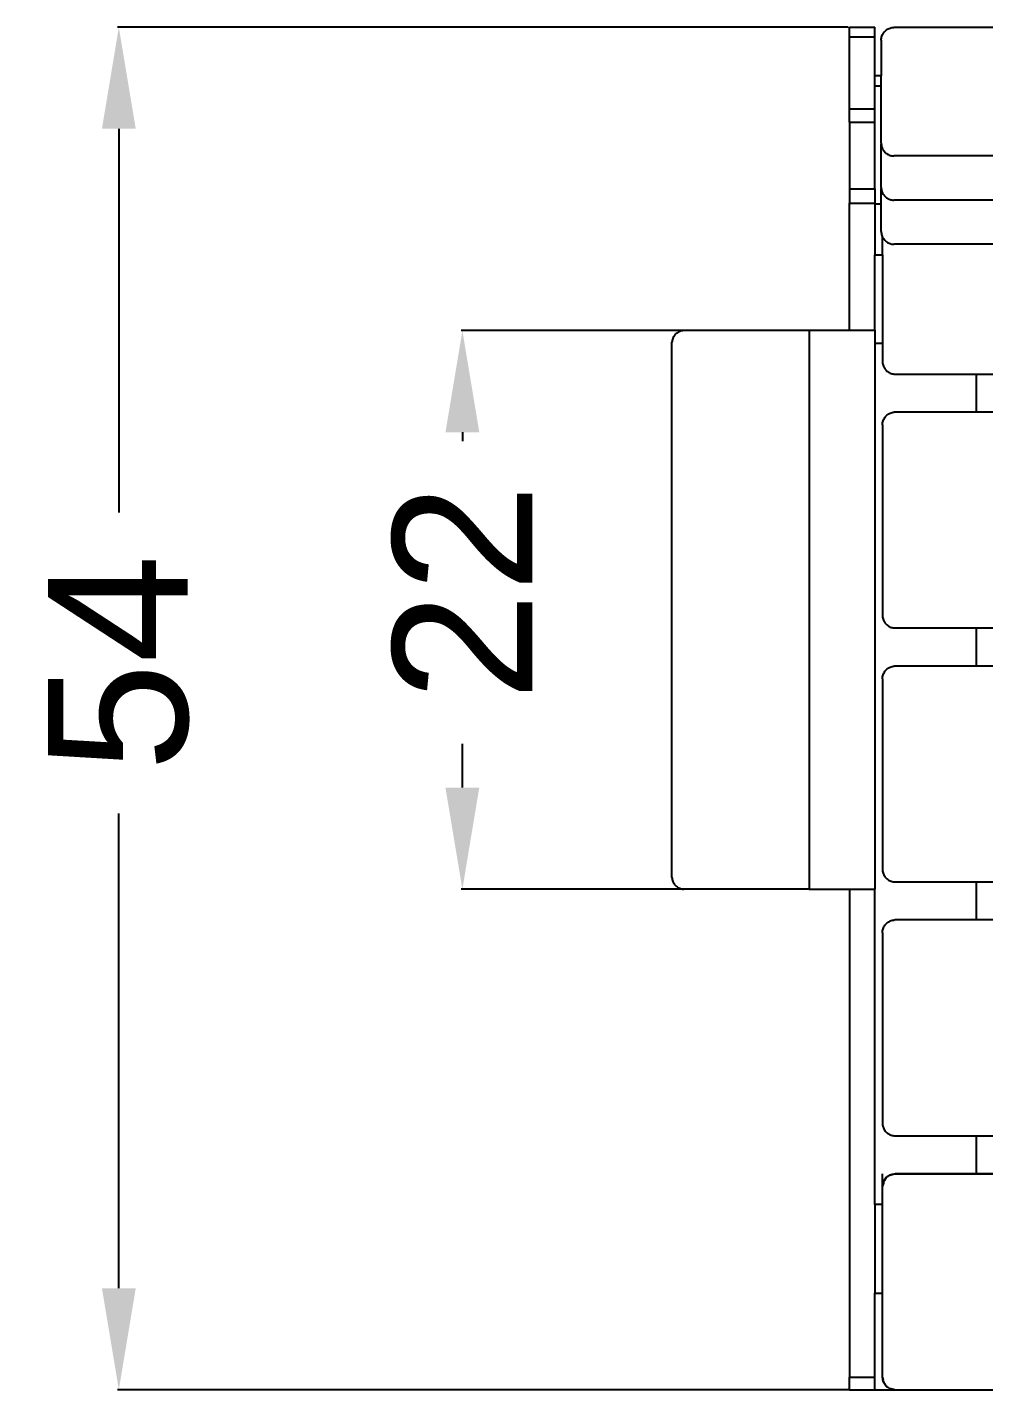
# Model space of a CAD drawing. Header units: inches. Extents: x -1859 to 3548, y -492 to 3516.
# Drawn here: x -1141 to -765, y 2115 to 2652 of the extents above; entities that cross this region are included whole.
import ezdxf

# ---------------------------------------------------------------- set-up
doc = ezdxf.new("R2010")
doc.units = ezdxf.units.IN
doc.header["$MEASUREMENT"] = 0
doc.layers.add('DIMS', color=7, linetype='Continuous')
doc.styles.get("Standard").update_dxf_attribs({"font": 'arial.ttf'})
doc.dimstyles.new('ISO-25', dxfattribs={"dimtxt": 2.5, "dimasz": 2.5, "dimexe": 1.25, "dimexo": 0.625, "dimtad": 1, "dimtxsty": 'Standard', "dimcen": 2.5, "dimadec": 0, "dimazin": 0, "dimtfac": 1, "dimtmove": 0, "dimatfit": 3, "dimfxl": 1, "dimarcsym": 0})

# ---------------------------------------------------------------- blocks, each defined once
blk = doc.blocks.new('*D36')
at = {"layer": 'Defpoints', "color": 0, "transparency": 16777216}
for p in [(-817.48, 2652.06), (-1105.4, 2115.48), (-816.98, 2115.48)]:
    blk.add_point(p, dxfattribs=at)
at = {"layer": 'DIMS', "color": 0, "lineweight": -2, "transparency": 16777216}
for p, q in [((-817.98, 2652.06), (-1105.9, 2652.06)), ((-1105.4, 2612.06), (-1105.4, 2460.98)), ((-1105.4, 2155.48), (-1105.4, 2342.42)), ((-817.48, 2115.48), (-1105.9, 2115.48))]:
    blk.add_line(p, q, dxfattribs=at)
at = {"layer": 'DIMS', "color": 0, "transparency": 16777216}
for points in [[(-1112.06, 2612.06), (-1098.73, 2612.06), (-1105.4, 2652.06)], [(-1112.06, 2155.48), (-1098.73, 2155.48), (-1105.4, 2115.48)]]:
    blk.add_solid(points, dxfattribs=at)
at = {"layer": 'DIMS', "color": 0, "transparency": 16777216, "insert": (-1105.4, 2401.7), "char_height": 55, "attachment_point": 5, "rotation": 90}
blk.add_mtext('54', dxfattribs=at)
blk = doc.blocks.new('*D37')
at = {"layer": 'Defpoints', "color": 0, "transparency": 16777216}
for p in [(-882.48, 2532.59), (-970.02, 2312.61), (-882.53, 2312.61)]:
    blk.add_point(p, dxfattribs=at)
at = {"layer": 'DIMS', "color": 0, "lineweight": -2, "transparency": 16777216}
for p, q in [((-882.98, 2532.59), (-970.52, 2532.59)), ((-970.02, 2492.59), (-970.02, 2489.08)), ((-970.02, 2352.61), (-970.02, 2369.92)), ((-883.03, 2312.61), (-970.52, 2312.61))]:
    blk.add_line(p, q, dxfattribs=at)
at = {"layer": 'DIMS', "color": 0, "transparency": 16777216}
for points in [[(-976.69, 2492.59), (-963.35, 2492.59), (-970.02, 2532.59)], [(-976.69, 2352.61), (-963.35, 2352.61), (-970.02, 2312.61)]]:
    blk.add_solid(points, dxfattribs=at)
at = {"layer": 'DIMS', "color": 0, "transparency": 16777216, "insert": (-970.02, 2429.5), "char_height": 55, "attachment_point": 5, "rotation": 90}
blk.add_mtext('22', dxfattribs=at)

msp = doc.modelspace()

# ---------------------------------------------------------------- linework, layer by layer
for p, q in [((-817.48, 2652.06), (-807.48, 2652.04)), ((-817.48, 2651.95), (-817.48, 2652.06)), ((-817.48, 2651.72), (-817.48, 2651.95)), ((-817.48, 2651.56), (-817.48, 2651.72)), ((-817.48, 2651.16), (-817.48, 2651.56)), ((-817.48, 2650.66), (-817.48, 2651.16)), ((-807.48, 2651.95), (-807.48, 2652.04)), ((-807.48, 2651.72), (-807.48, 2651.95)), ((-807.48, 2651.56), (-807.48, 2651.72)), ((-807.48, 2651.16), (-807.48, 2651.56)), ((-807.48, 2650.66), (-807.48, 2651.16)), ((-803.47, 2650.54), (-803.19, 2650.8)), ((-803.19, 2650.8), (-802.88, 2651.03)), ((-802.88, 2651.03), (-802.56, 2651.24)), ((-802.56, 2651.24), (-802.22, 2651.43)), ((-802.22, 2651.43), (-801.87, 2651.59)), ((-801.87, 2651.59), (-801.51, 2651.72)), ((-801.51, 2651.72), (-801.13, 2651.83)), ((-801.13, 2651.83), (-800.75, 2651.9)), ((-800.75, 2651.9), (-800.37, 2651.95)), ((-800.37, 2651.95), (-799.98, 2651.96)), ((-165.48, 2651.96), (-799.98, 2651.96)), ((-817.48, 2650.08), (-817.48, 2650.66)), ((-817.48, 2649.42), (-817.48, 2650.08)), ((-817.48, 2648.7), (-817.48, 2649.42)), ((-817.48, 2648.32), (-817.48, 2648.7)), ((-817.48, 2648.32), (-807.48, 2648.32)), ((-817.48, 2619.97), (-817.48, 2648.32)), ((-807.48, 2650.08), (-807.48, 2650.66)), ((-807.48, 2649.42), (-807.48, 2650.08)), ((-807.48, 2648.7), (-807.48, 2649.42)), ((-807.48, 2648.32), (-807.48, 2648.7)), ((-807.48, 2632.89), (-807.48, 2648.32)), ((-804.98, 2646.96), (-804.97, 2647.35)), ((-804.98, 2646.96), (-804.98, 2632.87)), ((-804.97, 2647.35), (-804.92, 2647.73)), ((-804.92, 2647.73), (-804.84, 2648.11)), ((-804.84, 2648.11), (-804.83, 2648.18)), ((-804.83, 2648.18), (-804.72, 2648.55)), ((-804.72, 2648.55), (-804.59, 2648.91)), ((-804.59, 2648.91), (-804.42, 2649.26)), ((-804.42, 2649.26), (-804.23, 2649.59)), ((-804.23, 2649.59), (-804.01, 2649.92)), ((-804.01, 2649.92), (-803.77, 2650.22)), ((-803.77, 2650.22), (-803.74, 2650.26)), ((-803.74, 2650.26), (-803.47, 2650.54)), ((-804.98, 2632.87), (-807.48, 2632.89)), ((-807.48, 2628.95), (-807.48, 2632.89)), ((-804.97, 2628.93), (-804.98, 2632.87)), ((-807.48, 2628.95), (-804.97, 2628.93)), ((-807.48, 2588.48), (-807.48, 2628.95)), ((-804.98, 2619.39), (-804.97, 2628.93)), ((-817.48, 2619.97), (-807.48, 2619.97)), ((-817.48, 2619.19), (-817.48, 2619.97)), ((-817.48, 2618.41), (-817.48, 2619.19)), ((-804.98, 2618.18), (-804.98, 2619.39)), ((-817.48, 2618.03), (-817.48, 2618.41)), ((-817.48, 2617.3), (-817.48, 2618.03)), ((-817.48, 2616.96), (-817.48, 2617.3)), ((-817.48, 2616.31), (-817.48, 2616.96)), ((-817.48, 2615.75), (-817.48, 2616.31)), ((-817.48, 2615.28), (-817.48, 2615.75)), ((-817.48, 2615.08), (-817.48, 2615.28)), ((-817.48, 2614.77), (-817.48, 2615.08)), ((-817.48, 2614.65), (-817.48, 2614.77)), ((-817.48, 2614.65), (-807.48, 2614.65)), ((-817.48, 2614.65), (-817.48, 2588.48)), ((-804.97, 2613.91), (-804.98, 2618.18)), ((-804.98, 2613.84), (-804.97, 2613.91)), ((-804.98, 2606.36), (-804.98, 2613.84)), ((-804.98, 2606.36), (-804.97, 2605.98)), ((-804.98, 2602.02), (-804.97, 2605.98)), ((-804.97, 2605.98), (-804.92, 2605.59)), ((-804.92, 2605.59), (-804.84, 2605.21)), ((-804.84, 2605.21), (-804.83, 2605.15)), ((-804.83, 2605.15), (-804.72, 2604.78)), ((-804.72, 2604.78), (-804.59, 2604.42)), ((-804.59, 2604.42), (-804.42, 2604.07)), ((-804.42, 2604.07), (-804.23, 2603.73)), ((-804.23, 2603.73), (-804.01, 2603.41)), ((-804.01, 2603.41), (-803.77, 2603.11)), ((-803.77, 2603.11), (-803.74, 2603.07)), ((-803.74, 2603.07), (-803.47, 2602.79)), ((-803.47, 2602.79), (-803.19, 2602.53)), ((-803.19, 2602.53), (-802.88, 2602.29)), ((-804.98, 2600.82), (-804.98, 2602.02)), ((-804.97, 2596.54), (-804.98, 2600.82)), ((-802.88, 2602.29), (-802.56, 2602.08)), ((-802.56, 2602.08), (-802.22, 2601.89)), ((-802.22, 2601.89), (-801.87, 2601.73)), ((-801.87, 2601.73), (-801.51, 2601.6)), ((-801.51, 2601.6), (-801.13, 2601.5)), ((-801.13, 2601.5), (-800.75, 2601.42)), ((-800.75, 2601.42), (-800.37, 2601.38)), ((-800.37, 2601.38), (-799.98, 2601.36)), ((-165.48, 2601.36), (-799.98, 2601.36)), ((-804.98, 2596.48), (-804.97, 2596.54)), ((-804.98, 2589), (-804.98, 2596.48)), ((-817.48, 2588.48), (-807.48, 2588.48)), ((-817.48, 2588.48), (-817.48, 2588.22)), ((-817.48, 2588.22), (-817.48, 2587.86)), ((-817.48, 2587.86), (-817.48, 2587.38)), ((-817.48, 2587.38), (-817.48, 2586.82)), ((-817.48, 2586.82), (-817.48, 2586.18)), ((-807.48, 2588.48), (-807.48, 2588.22)), ((-807.48, 2588.22), (-807.48, 2587.86)), ((-807.48, 2587.86), (-807.48, 2587.38)), ((-807.48, 2587.38), (-807.48, 2586.82)), ((-807.48, 2586.82), (-807.48, 2586.18)), ((-804.98, 2589), (-804.97, 2588.61)), ((-804.98, 2584.66), (-804.97, 2588.61)), ((-804.97, 2588.61), (-804.92, 2588.23)), ((-804.92, 2588.23), (-804.84, 2587.85)), ((-804.84, 2587.85), (-804.83, 2587.78)), ((-804.83, 2587.78), (-804.72, 2587.41)), ((-804.72, 2587.41), (-804.59, 2587.05)), ((-804.59, 2587.05), (-804.42, 2586.7)), ((-804.42, 2586.7), (-804.23, 2586.37)), ((-804.23, 2586.37), (-804.01, 2586.05)), ((-817.48, 2586.18), (-817.48, 2585.47)), ((-817.48, 2585.47), (-817.48, 2584.72)), ((-817.48, 2584.72), (-817.48, 2584.33)), ((-817.48, 2584.33), (-817.48, 2583.55)), ((-817.48, 2583.55), (-817.48, 2582.77)), ((-817.48, 2582.77), (-807.48, 2582.77)), ((-817.48, 2532.73), (-817.48, 2582.77)), ((-807.48, 2586.18), (-807.48, 2585.47)), ((-807.48, 2585.47), (-807.48, 2584.72)), ((-807.48, 2584.72), (-807.48, 2584.33)), ((-807.48, 2584.33), (-807.48, 2583.55)), ((-807.48, 2583.55), (-807.48, 2582.77)), ((-807.48, 2582.77), (-807.48, 2582.58)), ((-807.48, 2582.58), (-804.98, 2582.58)), ((-807.48, 2582.58), (-807.48, 2562.48)), ((-804.98, 2582.58), (-804.98, 2584.66)), ((-804.98, 2571.63), (-804.98, 2582.58)), ((-804.98, 2582.58), (-804.92, 2582.58)), ((-804.01, 2586.05), (-803.77, 2585.74)), ((-803.77, 2585.74), (-803.74, 2585.7)), ((-803.74, 2585.7), (-803.47, 2585.42)), ((-803.47, 2585.42), (-803.19, 2585.16)), ((-803.19, 2585.16), (-802.88, 2584.93)), ((-802.88, 2584.93), (-802.56, 2584.72)), ((-802.56, 2584.72), (-802.22, 2584.53)), ((-802.22, 2584.53), (-801.87, 2584.37)), ((-801.87, 2584.37), (-801.51, 2584.24)), ((-801.51, 2584.24), (-801.13, 2584.13)), ((-801.13, 2584.13), (-800.75, 2584.06)), ((-800.75, 2584.06), (-800.37, 2584.01)), ((-800.37, 2584.01), (-799.98, 2584)), ((-165.48, 2584), (-799.98, 2584)), ((-804.98, 2571.63), (-804.97, 2571.25)), ((-804.97, 2571.25), (-804.92, 2570.86)), ((-804.92, 2570.86), (-804.84, 2570.48)), ((-804.84, 2570.48), (-804.83, 2570.42)), ((-804.83, 2570.42), (-804.72, 2570.05)), ((-804.72, 2570.05), (-804.59, 2569.69)), ((-804.59, 2569.69), (-804.48, 2569.46)), ((-804.47, 2562.48), (-804.48, 2569.46)), ((-804.48, 2569.46), (-804.42, 2569.34)), ((-804.42, 2569.34), (-804.23, 2569)), ((-804.23, 2569), (-804.01, 2568.68)), ((-804.01, 2568.68), (-803.77, 2568.38)), ((-803.77, 2568.38), (-803.74, 2568.34)), ((-803.74, 2568.34), (-803.47, 2568.06)), ((-803.47, 2568.06), (-803.19, 2567.8)), ((-803.19, 2567.8), (-802.88, 2567.56)), ((-802.88, 2567.56), (-802.56, 2567.35)), ((-802.56, 2567.35), (-802.22, 2567.16)), ((-802.22, 2567.16), (-801.87, 2567.01)), ((-801.87, 2567.01), (-801.51, 2566.87)), ((-801.51, 2566.87), (-801.13, 2566.77)), ((-801.13, 2566.77), (-800.75, 2566.69)), ((-800.75, 2566.69), (-800.37, 2566.65)), ((-800.37, 2566.65), (-799.98, 2566.63)), ((-165.48, 2566.63), (-799.98, 2566.63)), ((-807.48, 2562.48), (-804.47, 2562.48)), ((-807.48, 2532.73), (-807.48, 2562.48)), ((-804.47, 2562.48), (-804.47, 2527.48)), ((-833.41, 2532.59), (-833.41, 2532.73)), ((-833.41, 2532.73), (-817.48, 2532.73)), ((-817.48, 2532.73), (-807.48, 2532.73)), ((-807.48, 2532.73), (-807.48, 2527.48)), ((-887.48, 2527.59), (-887.47, 2527.98)), ((-887.48, 2317.59), (-887.48, 2527.59)), ((-887.42, 2528.37), (-887.47, 2527.98)), ((-887.34, 2528.76), (-887.42, 2528.37)), ((-887.24, 2529.14), (-887.34, 2528.76)), ((-887.1, 2529.51), (-887.24, 2529.14)), ((-886.94, 2529.86), (-887.1, 2529.51)), ((-886.74, 2530.21), (-886.94, 2529.86)), ((-886.53, 2530.53), (-886.74, 2530.21)), ((-886.28, 2530.84), (-886.53, 2530.53)), ((-886.02, 2531.13), (-886.28, 2530.84)), ((-885.73, 2531.39), (-886.02, 2531.13)), ((-885.42, 2531.64), (-885.73, 2531.39)), ((-885.09, 2531.86), (-885.42, 2531.64)), ((-884.75, 2532.05), (-885.09, 2531.86)), ((-884.39, 2532.21), (-884.75, 2532.05)), ((-884.03, 2532.35), (-884.39, 2532.21)), ((-883.65, 2532.45), (-884.03, 2532.35)), ((-883.26, 2532.53), (-883.65, 2532.45)), ((-882.87, 2532.58), (-883.26, 2532.53)), ((-882.48, 2532.59), (-882.87, 2532.58)), ((-833.41, 2532.59), (-882.48, 2532.59)), ((-833.41, 2532.59), (-833.41, 2312.59)), ((-804.47, 2527.48), (-807.48, 2527.48)), ((-807.48, 2527.48), (-807.48, 2312.59)), ((-804.47, 2527.48), (-804.48, 2520.48)), ((-804.48, 2520.48), (-804.47, 2520.09)), ((-804.47, 2520.09), (-804.42, 2519.7)), ((-804.42, 2519.7), (-804.34, 2519.32)), ((-804.34, 2519.32), (-804.24, 2518.94)), ((-804.24, 2518.94), (-804.1, 2518.57)), ((-804.1, 2518.57), (-803.94, 2518.21)), ((-803.94, 2518.21), (-803.74, 2517.87)), ((-803.74, 2517.87), (-803.53, 2517.54)), ((-803.53, 2517.54), (-803.28, 2517.24)), ((-803.28, 2517.24), (-803.02, 2516.95)), ((-803.02, 2516.95), (-802.73, 2516.68)), ((-802.73, 2516.68), (-802.42, 2516.44)), ((-802.42, 2516.44), (-802.09, 2516.22)), ((-802.09, 2516.22), (-801.75, 2516.03)), ((-801.75, 2516.03), (-801.39, 2515.86)), ((-801.39, 2515.86), (-801.03, 2515.73)), ((-801.03, 2515.73), (-800.65, 2515.62)), ((-800.65, 2515.62), (-800.26, 2515.55)), ((-800.26, 2515.55), (-799.87, 2515.5)), ((-799.87, 2515.5), (-799.48, 2515.48)), ((-799.48, 2515.48), (-767.48, 2515.48)), ((-767.48, 2500.48), (-767.48, 2515.48)), ((-767.48, 2515.48), (-502.24, 2515.48)), ((-800.26, 2500.42), (-799.87, 2500.47)), ((-799.48, 2500.48), (-799.87, 2500.47)), ((-767.48, 2500.48), (-799.48, 2500.48)), ((-502.24, 2500.48), (-767.48, 2500.48)), ((-804.48, 2495.48), (-804.47, 2495.88)), ((-804.48, 2495.48), (-804.48, 2420.48)), ((-804.47, 2495.88), (-804.42, 2496.27)), ((-804.42, 2496.27), (-804.34, 2496.65)), ((-804.34, 2496.65), (-804.24, 2497.03)), ((-804.24, 2497.03), (-804.1, 2497.4)), ((-804.1, 2497.4), (-803.94, 2497.75)), ((-803.94, 2497.75), (-803.74, 2498.1)), ((-803.74, 2498.1), (-803.53, 2498.42)), ((-803.53, 2498.42), (-803.28, 2498.73)), ((-803.28, 2498.73), (-803.02, 2499.02)), ((-803.02, 2499.02), (-802.73, 2499.29)), ((-802.73, 2499.29), (-802.42, 2499.53)), ((-802.42, 2499.53), (-802.09, 2499.75)), ((-802.09, 2499.75), (-801.75, 2499.94)), ((-801.75, 2499.94), (-801.39, 2500.1)), ((-801.39, 2500.1), (-801.03, 2500.24)), ((-801.03, 2500.24), (-800.65, 2500.35)), ((-800.65, 2500.35), (-800.26, 2500.42)), ((-804.48, 2420.48), (-804.47, 2420.09)), ((-804.47, 2420.09), (-804.42, 2419.7)), ((-804.42, 2419.7), (-804.34, 2419.32)), ((-804.34, 2419.32), (-804.24, 2418.94)), ((-804.24, 2418.94), (-804.1, 2418.57)), ((-804.1, 2418.57), (-803.94, 2418.21)), ((-803.94, 2418.21), (-803.74, 2417.87)), ((-803.74, 2417.87), (-803.53, 2417.54)), ((-803.53, 2417.54), (-803.28, 2417.24)), ((-803.28, 2417.24), (-803.02, 2416.95)), ((-803.02, 2416.95), (-802.73, 2416.68)), ((-802.73, 2416.68), (-802.42, 2416.44)), ((-802.42, 2416.44), (-802.09, 2416.22)), ((-802.09, 2416.22), (-801.75, 2416.03)), ((-801.75, 2416.03), (-801.39, 2415.86)), ((-801.39, 2415.86), (-801.03, 2415.73)), ((-801.03, 2415.73), (-800.65, 2415.62)), ((-800.65, 2415.62), (-800.26, 2415.55)), ((-800.26, 2415.55), (-799.87, 2415.5)), ((-799.87, 2415.5), (-799.48, 2415.48)), ((-799.48, 2415.48), (-767.48, 2415.48)), ((-767.48, 2400.48), (-767.48, 2415.48)), ((-767.48, 2415.48), (-502.24, 2415.48)), ((-803.53, 2398.42), (-803.28, 2398.73)), ((-803.28, 2398.73), (-803.02, 2399.02)), ((-803.02, 2399.02), (-802.73, 2399.29)), ((-802.73, 2399.29), (-802.42, 2399.53)), ((-802.42, 2399.53), (-802.09, 2399.75)), ((-802.09, 2399.75), (-801.75, 2399.94)), ((-801.75, 2399.94), (-801.39, 2400.1)), ((-801.39, 2400.1), (-801.03, 2400.24)), ((-801.03, 2400.24), (-800.65, 2400.35)), ((-800.65, 2400.35), (-800.26, 2400.42)), ((-800.26, 2400.42), (-799.87, 2400.47)), ((-799.48, 2400.48), (-799.87, 2400.47)), ((-767.48, 2400.48), (-799.48, 2400.48)), ((-502.24, 2400.48), (-767.48, 2400.48)), ((-804.48, 2395.48), (-804.47, 2395.88)), ((-804.48, 2395.48), (-804.48, 2320.48)), ((-804.47, 2395.88), (-804.42, 2396.27)), ((-804.42, 2396.27), (-804.34, 2396.65)), ((-804.34, 2396.65), (-804.24, 2397.03)), ((-804.24, 2397.03), (-804.1, 2397.4)), ((-804.1, 2397.4), (-803.94, 2397.75)), ((-803.94, 2397.75), (-803.74, 2398.1)), ((-803.74, 2398.1), (-803.53, 2398.42)), ((-804.48, 2320.48), (-804.47, 2320.09)), ((-804.47, 2320.09), (-804.42, 2319.7)), ((-804.42, 2319.7), (-804.34, 2319.32)), ((-804.34, 2319.32), (-804.24, 2318.94)), ((-804.24, 2318.94), (-804.1, 2318.57)), ((-804.1, 2318.57), (-803.94, 2318.21)), ((-803.94, 2318.21), (-803.74, 2317.87)), ((-887.47, 2317.2), (-887.48, 2317.59)), ((-887.47, 2317.2), (-887.42, 2316.81)), ((-887.42, 2316.81), (-887.34, 2316.43)), ((-887.34, 2316.43), (-887.24, 2316.05)), ((-887.24, 2316.05), (-887.1, 2315.68)), ((-887.1, 2315.68), (-886.94, 2315.32)), ((-886.94, 2315.32), (-886.74, 2314.98)), ((-886.74, 2314.98), (-886.53, 2314.65)), ((-886.53, 2314.65), (-886.28, 2314.35)), ((-886.28, 2314.35), (-886.02, 2314.06)), ((-886.02, 2314.06), (-885.73, 2313.79)), ((-885.73, 2313.79), (-885.42, 2313.55)), ((-885.42, 2313.55), (-885.09, 2313.33)), ((-885.09, 2313.33), (-884.75, 2313.14)), ((-884.75, 2313.14), (-884.39, 2312.97)), ((-884.39, 2312.97), (-884.03, 2312.84)), ((-884.03, 2312.84), (-883.65, 2312.73)), ((-883.65, 2312.73), (-883.26, 2312.65)), ((-883.26, 2312.65), (-882.87, 2312.61)), ((-803.74, 2317.87), (-803.53, 2317.54)), ((-803.53, 2317.54), (-803.28, 2317.24)), ((-803.28, 2317.24), (-803.02, 2316.95)), ((-803.02, 2316.95), (-802.73, 2316.68)), ((-802.73, 2316.68), (-802.42, 2316.44)), ((-802.42, 2316.44), (-802.09, 2316.22)), ((-802.09, 2316.22), (-801.75, 2316.03)), ((-801.75, 2316.03), (-801.39, 2315.86)), ((-801.39, 2315.86), (-801.03, 2315.73)), ((-801.03, 2315.73), (-800.65, 2315.62)), ((-800.65, 2315.62), (-800.26, 2315.55)), ((-800.26, 2315.55), (-799.87, 2315.5)), ((-799.87, 2315.5), (-799.48, 2315.48)), ((-799.48, 2315.48), (-767.48, 2315.48)), ((-767.48, 2300.48), (-767.48, 2315.48)), ((-767.48, 2315.48), (-502.24, 2315.48)), ((-882.48, 2312.59), (-882.87, 2312.61)), ((-833.41, 2312.59), (-882.48, 2312.59)), ((-833.41, 2312.59), (-817.48, 2312.59)), ((-817.48, 2312.59), (-817.48, 2120.48)), ((-817.48, 2312.59), (-807.48, 2312.59)), ((-807.48, 2188.48), (-807.48, 2312.59)), ((-804.42, 2296.27), (-804.34, 2296.65)), ((-804.34, 2296.65), (-804.24, 2297.03)), ((-804.24, 2297.03), (-804.1, 2297.4)), ((-804.1, 2297.4), (-803.94, 2297.75)), ((-803.94, 2297.75), (-803.74, 2298.1)), ((-803.74, 2298.1), (-803.53, 2298.42)), ((-803.53, 2298.42), (-803.28, 2298.73)), ((-803.28, 2298.73), (-803.02, 2299.02)), ((-803.02, 2299.02), (-802.73, 2299.29)), ((-802.73, 2299.29), (-802.42, 2299.53)), ((-802.42, 2299.53), (-802.09, 2299.75)), ((-802.09, 2299.75), (-801.75, 2299.94)), ((-801.75, 2299.94), (-801.39, 2300.1)), ((-801.39, 2300.1), (-801.03, 2300.24)), ((-801.03, 2300.24), (-800.65, 2300.35)), ((-800.65, 2300.35), (-800.26, 2300.42)), ((-800.26, 2300.42), (-799.87, 2300.47)), ((-799.48, 2300.48), (-799.87, 2300.47)), ((-767.48, 2300.48), (-799.48, 2300.48)), ((-502.24, 2300.48), (-767.48, 2300.48)), ((-804.48, 2295.48), (-804.47, 2295.88)), ((-804.48, 2295.48), (-804.48, 2220.48)), ((-804.47, 2295.88), (-804.42, 2296.27)), ((-804.48, 2220.48), (-804.47, 2220.09)), ((-804.47, 2220.09), (-804.42, 2219.7)), ((-804.42, 2219.7), (-804.34, 2219.32)), ((-804.34, 2219.32), (-804.24, 2218.94)), ((-804.24, 2218.94), (-804.1, 2218.57)), ((-804.1, 2218.57), (-803.94, 2218.21)), ((-803.94, 2218.21), (-803.74, 2217.87)), ((-803.74, 2217.87), (-803.53, 2217.54)), ((-803.53, 2217.54), (-803.28, 2217.24)), ((-803.28, 2217.24), (-803.02, 2216.95)), ((-803.02, 2216.95), (-802.73, 2216.68)), ((-802.73, 2216.68), (-802.42, 2216.44)), ((-802.42, 2216.44), (-802.09, 2216.22)), ((-802.09, 2216.22), (-801.75, 2216.03)), ((-801.75, 2216.03), (-801.39, 2215.86)), ((-801.39, 2215.86), (-801.03, 2215.73)), ((-801.03, 2215.73), (-800.65, 2215.62)), ((-800.65, 2215.62), (-800.26, 2215.55)), ((-800.26, 2215.55), (-799.87, 2215.5)), ((-799.87, 2215.5), (-799.48, 2215.48)), ((-799.48, 2215.48), (-767.48, 2215.48)), ((-767.48, 2200.48), (-767.48, 2215.48)), ((-767.48, 2215.48), (-502.24, 2215.48)), ((-804.47, 2195.88), (-804.48, 2200.48)), ((-801.54, 2200), (-801.75, 2199.93)), ((-801.72, 2199.88), (-801.39, 2200.1)), ((-801.72, 2199.88), (-801.54, 2200)), ((-801.39, 2200.1), (-801.54, 2200)), ((-801.54, 2200), (-801.38, 2200.06)), ((-801.39, 2200.1), (-801.3, 2200.12)), ((-801.39, 2200.1), (-801.3, 2200.12)), ((-801.3, 2200.12), (-801.03, 2200.24)), ((-801.03, 2200.24), (-800.92, 2200.27)), ((-801.02, 2200.21), (-800.92, 2200.27)), ((-801.01, 2200.18), (-800.63, 2200.26)), ((-801.01, 2200.18), (-800.63, 2200.26)), ((-800.92, 2200.27), (-800.86, 2200.28)), ((-800.86, 2200.28), (-800.78, 2200.31)), ((-800.64, 2200.33), (-800.78, 2200.31)), ((-800.64, 2200.33), (-800.26, 2200.42)), ((-800.26, 2200.42), (-799.87, 2200.47)), ((-799.87, 2200.47), (-799.65, 2200.46)), ((-799.58, 2200.46), (-799.65, 2200.46)), ((-799.58, 2200.46), (-799.48, 2200.48)), ((-799.58, 2200.46), (-799.48, 2200.48)), ((-767.48, 2200.48), (-799.48, 2200.48)), ((-799.48, 2200.48), (-501.15, 2200.48)), ((-502.24, 2200.48), (-767.48, 2200.48)), ((-804.48, 2195.48), (-804.46, 2195.58)), ((-804.46, 2195.55), (-804.48, 2195.48)), ((-804.48, 2195.48), (-804.46, 2195.52)), ((-804.47, 2188.48), (-804.48, 2195.48)), ((-804.48, 2120.48), (-804.48, 2195.48)), ((-804.47, 2195.88), (-804.42, 2196.27)), ((-804.46, 2195.65), (-804.47, 2195.88)), ((-804.46, 2195.65), (-804.46, 2195.52)), ((-804.43, 2195.87), (-804.34, 2196.65)), ((-804.42, 2196.27), (-804.34, 2196.65)), ((-804.42, 2195.48), (-804.24, 2195.48)), ((-804.29, 2196.15), (-804.41, 2195.74)), ((-804.41, 2195.61), (-804.28, 2195.86)), ((-804.4, 2195.87), (-804.1, 2197.4)), ((-804.14, 2197.18), (-804.4, 2195.87)), ((-804.34, 2196.65), (-804.31, 2196.78)), ((-804.31, 2196.78), (-804.29, 2196.84)), ((-804.29, 2196.84), (-804.25, 2196.93)), ((-804.1, 2196.84), (-804.27, 2196.24)), ((-804.25, 2196.93), (-804.24, 2197.03)), ((-804.24, 2197.03), (-804.1, 2197.4)), ((-804.21, 2197.02), (-804.14, 2197.18)), ((-804.1, 2197.4), (-804.14, 2197.18)), ((-804.14, 2197.18), (-804.06, 2197.38)), ((-804.05, 2197.48), (-804.1, 2197.4)), ((-804.1, 2197.4), (-804.05, 2197.48)), ((-804.05, 2197.48), (-803.94, 2197.75)), ((-803.94, 2197.75), (-803.84, 2197.93)), ((-803.91, 2197.74), (-803.84, 2197.93)), ((-803.02, 2199.02), (-803.88, 2197.72)), ((-803.88, 2197.72), (-803.02, 2199.02)), ((-803.84, 2197.93), (-803.82, 2197.96)), ((-803.82, 2197.96), (-803.81, 2197.98)), ((-803.81, 2197.98), (-803.74, 2198.1)), ((-803.74, 2198.1), (-803.02, 2199.02)), ((-803.74, 2198.1), (-803.53, 2198.42)), ((-803.53, 2198.42), (-803.28, 2198.73)), ((-803.28, 2198.73), (-803.02, 2199.02)), ((-803.02, 2199.02), (-802.09, 2199.73)), ((-803.02, 2199.02), (-802.05, 2199.67)), ((-803.02, 2199.02), (-802.05, 2199.67)), ((-803.02, 2199.02), (-802.73, 2199.29)), ((-802.73, 2199.29), (-802.42, 2199.53)), ((-802.42, 2199.53), (-802.09, 2199.73)), ((-802.09, 2199.73), (-801.98, 2199.81)), ((-801.92, 2199.84), (-801.98, 2199.81)), ((-801.98, 2199.81), (-801.95, 2199.83)), ((-801.95, 2199.83), (-801.92, 2199.84)), ((-801.92, 2199.84), (-801.75, 2199.93)), ((-804.47, 2188.48), (-807.48, 2188.48)), ((-807.48, 2188.48), (-807.48, 2153.48)), ((-804.48, 2182.98), (-804.47, 2188.48)), ((-804.48, 2157.98), (-804.48, 2182.98)), ((-804.47, 2153.48), (-804.48, 2157.98)), ((-807.48, 2153.48), (-804.47, 2153.48)), ((-807.48, 2120.48), (-807.48, 2153.48)), ((-804.48, 2145.48), (-804.47, 2153.48)), ((-804.48, 2120.48), (-804.48, 2145.48)), ((-817.48, 2118.57), (-817.48, 2120.48)), ((-817.48, 2120.48), (-807.48, 2120.48)), ((-807.48, 2118.57), (-807.48, 2120.48)), ((-804.48, 2120.48), (-804.47, 2120.09)), ((-804.48, 2120.48), (-804.25, 2119.34)), ((-804.38, 2119.71), (-804.48, 2120.48)), ((-804.48, 2120.48), (-804.34, 2120.48)), ((-804.25, 2119.34), (-804.48, 2120.48)), ((-804.47, 2120.09), (-804.42, 2119.7)), ((-804.42, 2119.7), (-804.34, 2119.32)), ((-817.48, 2116.95), (-817.48, 2118.57)), ((-817.48, 2115.86), (-817.48, 2116.95)), ((-817.48, 2115.48), (-817.48, 2115.86)), ((-817.48, 2115.48), (-807.48, 2115.48)), ((-807.48, 2116.95), (-807.48, 2118.57)), ((-807.48, 2115.86), (-807.48, 2116.95)), ((-807.48, 2115.48), (-807.48, 2115.86)), ((-807.48, 2115.48), (-799.87, 2115.5)), ((-804.31, 2119.19), (-804.34, 2119.32)), ((-804.3, 2119.16), (-804.31, 2119.19)), ((-804.29, 2119.13), (-804.3, 2119.16)), ((-804.25, 2119.04), (-804.29, 2119.13)), ((-804.25, 2119.04), (-804.24, 2118.94)), ((-804.24, 2118.94), (-804.1, 2118.57)), ((-804.14, 2118.79), (-804.21, 2118.95)), ((-804.18, 2118.96), (-804.14, 2118.79)), ((-804.1, 2118.57), (-804.18, 2118.96)), ((-804.14, 2118.79), (-804.1, 2118.57)), ((-804.14, 2118.79), (-804.1, 2118.72)), ((-803.98, 2118.39), (-804.1, 2118.72)), ((-804.1, 2118.57), (-803.94, 2118.21)), ((-803.98, 2118.39), (-804.1, 2118.57)), ((-803.88, 2118.24), (-804.1, 2118.57)), ((-803.88, 2118.24), (-803.98, 2118.39)), ((-803.91, 2118.23), (-803.98, 2118.39)), ((-803.94, 2118.21), (-803.87, 2118.13)), ((-803.84, 2118.04), (-803.87, 2118.13)), ((-803.81, 2117.98), (-803.84, 2118.04)), ((-803.81, 2117.98), (-803.74, 2117.87)), ((-803.74, 2117.87), (-803.53, 2117.54)), ((-803.49, 2117.57), (-803.74, 2117.87)), ((-803.45, 2117.6), (-803.67, 2117.92)), ((-803.45, 2117.6), (-803.67, 2117.92)), ((-803.53, 2117.54), (-803.28, 2117.24)), ((-803.28, 2117.24), (-803.02, 2116.95)), ((-803.02, 2116.95), (-803.26, 2117.26)), ((-803.02, 2116.95), (-803.24, 2117.28)), ((-803.02, 2116.95), (-803.24, 2117.28)), ((-802.93, 2116.89), (-803.02, 2116.95)), ((-802.93, 2116.89), (-803.02, 2116.95)), ((-802.88, 2116.85), (-802.93, 2116.89)), ((-802.88, 2116.85), (-802.73, 2116.68)), ((-802.73, 2116.68), (-802.42, 2116.44)), ((-802.4, 2116.47), (-802.71, 2116.71)), ((-802.09, 2116.22), (-802.42, 2116.44)), ((-802.05, 2116.3), (-802.37, 2116.51)), ((-802.05, 2116.3), (-802.37, 2116.51)), ((-801.98, 2116.15), (-802.09, 2116.22)), ((-801.95, 2116.14), (-801.98, 2116.15)), ((-801.92, 2116.12), (-801.95, 2116.14)), ((-801.83, 2116.09), (-801.92, 2116.12)), ((-801.83, 2116.09), (-801.75, 2116.03)), ((-801.75, 2116.03), (-801.48, 2115.92)), ((-801.39, 2115.86), (-801.48, 2115.92)), ((-801.39, 2115.86), (-801.48, 2115.92)), ((-801.39, 2115.86), (-801.3, 2115.85)), ((-801.3, 2115.85), (-801.39, 2115.86)), ((-801.03, 2115.73), (-801.3, 2115.85)), ((-801.03, 2115.73), (-800.92, 2115.72)), ((-801.01, 2115.79), (-799.87, 2115.56)), ((-799.87, 2115.56), (-801.01, 2115.79)), ((-800.84, 2115.68), (-800.92, 2115.72)), ((-800.78, 2115.65), (-800.84, 2115.68)), ((-800.65, 2115.62), (-800.78, 2115.65)), ((-800.65, 2115.62), (-800.26, 2115.55)), ((-800.26, 2115.55), (-799.87, 2115.5)), ((-799.87, 2115.5), (-799.48, 2115.48)), ((-799.48, 2115.48), (-164.98, 2115.48))]:
    msp.add_line(p, q)

# ---------------------------------------------------------------- dimensions: what is measured, and where the dimension line sits
at = {"layer": 'DIMS'}
for base, p1, p2, text, picture, middle in [((-1105.4, 2115.48), (-817.48, 2652.06), (-816.98, 2115.48), '54', '*D36', (-1105.4, 2401.7)), ((-970.02, 2312.61), (-882.48, 2532.59), (-882.53, 2312.61), '22', '*D37', (-970.02, 2429.5))]:
    dim = msp.add_linear_dim(base=base, p1=p1, p2=p2, angle=270, text=text, dimstyle='ISO-25', override={"dimtxt": 55, "dimasz": 40, "dimexe": 0.5, "dimexo": 0.5, "dimgap": 20, "dimtad": 0, "dimtih": 1, "dimtoh": 1, "dimdec": 0, "dimzin": 0, "dimadec": 2, "dimtfac": 2, "dimtdec": 1, "dimtzin": 0}, dxfattribs=at)
    dim.commit()
    dim.dimension.update_dxf_attribs({"geometry": picture, "text_midpoint": middle, "dimtype": 160, "text_rotation": 90})

doc.saveas('drawing.dxf')
